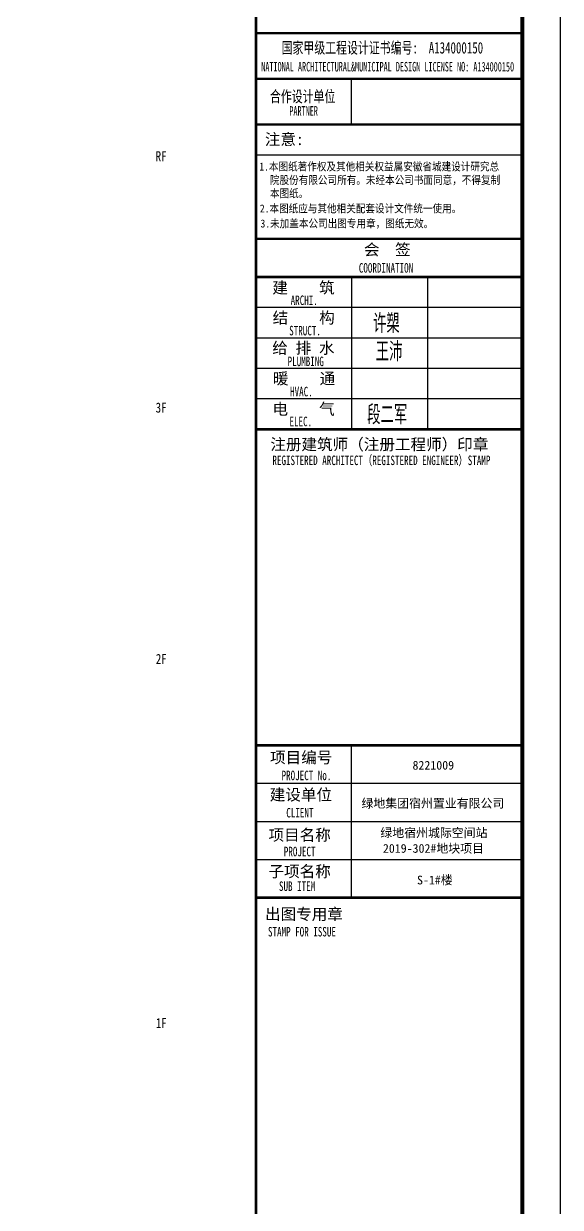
# Model space of a CAD drawing. Extents: x 1188826 to 1909461, y 608442 to 1651179.
# Drawn here: x 1313970 to 1321020, y 767961 to 783502 of the extents above; entities that cross this region are included whole.
import ezdxf

# ---------------------------------------------------------------- set-up
doc = ezdxf.new("R2010")
doc.units = 0
doc.header["$LTSCALE"] = 1000
doc.header["$MEASUREMENT"] = 0
for name, color, linetype in [('A-TEXT(房间)', 243, 'Continuous'), ('图框', 140, 'Continuous'), ('图签文字', 147, 'Continuous')]:
    doc.layers.add(name, color=color, linetype=linetype)
doc.layers.add('图签', color=147, linetype='Continuous', lineweight=18)
doc.styles.add('HT', font='simhei.ttf')
doc.styles.add('宋体', font='', dxfattribs={"height": 50})
doc.styles.add('建筑图签-1', font='simhei.ttf', dxfattribs={"width": 0.7})
doc.styles.add('建筑图签-2', font='TXT.shx', dxfattribs={"width": 0.5, "bigfont": 'HZTXT.shx'})
doc.styles.add('黑体', font='simhei.ttf')
doc.styles.get('宋体').set_extended_font_data('SimSun')

# ---------------------------------------------------------------- blocks, each defined once
blk = doc.blocks.new('tq123')
at = {"layer": '图框'}
for p, q in [((-6995, 53800), (5, 53800)), ((-6995, 53800), (5, 53800)), ((-6995, 52600), (5, 52600))]:
    blk.add_line(p, q, dxfattribs=at)
for points, const_width in [([(-6995, 0), (-6995, 57400)], 70), ([(-6995, 53800), (5, 53800)], 60), ([(-6995, 52600), (5, 52600)], 60), ([(-6995, 52600), (5, 52600)], 60), ([(-4495, 52600), (-4495, 51400)], 35), ([(-6995, 51400), (5, 51400)], 60), ([(-6995, 51400), (5, 51400)], 60), ([(-6995, 50599), (5, 50599)], 35), ([(-6987, 48400), (13, 48400)], 60), ([(-6987, 47400), (13, 47400)], 70), ([(-6987, 47400), (13, 47400)], 70), ([(-4487, 47400), (-4487, 43400)], 35), ([(-2487, 47400), (-2487, 43400)], 35), ([(-6987, 46600), (13, 46600)], 35), ([(-6987, 45800), (13, 45800)], 35), ([(-6987, 45000), (13, 45000)], 35), ([(-6987, 44200), (13, 44200)], 35), ([(-6987, 43400), (13, 43400)], 70), ([(-6995, 35100), (5, 35100)], 70), ([(-6995, 35100), (5, 35100)], 70), ([(-4495, 31100), (-4495, 35100)], 35), ([(-6995, 34100), (5, 34100)], 35), ([(-6995, 33100), (5, 33100)], 35), ([(-6995, 32100), (5, 32100)], 35), ([(5, 31100), (-6995, 31100)], 70)]:
    blk.add_lwpolyline(points, dxfattribs=dict(at, const_width=const_width))
for s, height, style, width, p in [('NATIONAL ARCHITECTURAL&MUNICIPAL DESIGN LICENSE NO: A134000150', 250, '建筑图签-1', 0.6, (-6858, 52795)), ('PARTNER', 250, '建筑图签-1', 0.6, (-6120, 51634)), ('1.本图纸著作权及其他相关权益属安徽省城建设计研究总', 210, 'HT', 0.88, (-6909, 50193)), ('院股份有限公司所有。未经本公司书面同意，不得复制', 210, 'HT', 0.88, (-6630, 49839)), ('本图纸。', 210, 'HT', 0.88, (-6630, 49489)), (' 2.本图纸应与其他相关配套设计文件统一使用。 ', 210, 'HT', 0.88, (-7020, 49092)), ('3.未加盖本公司出图专用章，图纸无效。', 210, 'HT', 0.88, (-6877, 48698)), ('COORDINATION', 250, '建筑图签-1', 0.7, (-4295, 47513)), ('ARCHI.', 250, '建筑图签-1', 0.7, (-6086, 46662)), ('STRUCT.', 250, '建筑图签-1', 0.7, (-6125, 45865)), ('PLUMBING', 250, '建筑图签-1', 0.7, (-6166, 45058)), ('HVAC.', 250, '建筑图签-1', 0.7, (-6101, 44265)), ('ELEC.', 250, '建筑图签-1', 0.7, (-6117, 43480)), ('REGISTERED ARCHITECT（REGISTERED ENGINEER）STAMP', 250, '建筑图签-1', 0.7, (-6566, 42459)), ('PROJECT No.', 250, '建筑图签-1', 0.7, (-6325, 34185, -1799)), ('CLIENT', 250, '建筑图签-1', 0.7, (-6201, 33206)), ('PROJECT', 250, '建筑图签-1', 0.7, (-6266, 32187)), ('SUB ITEM', 250, '建筑图签-1', 0.7, (-6393, 31276)), ('STAMP FOR ISSUE', 250, '建筑图签-1', 0.7, (-6682, 30081))]:
    blk.add_text(s, height=height, dxfattribs=dict(at, style=style, width=width)).set_placement(p)
at = {"layer": '图签', "color": 2, "style": '宋体'}
for s, height, p in [('8221009 ', 229.3, (-2884, 34462)), ('绿地集团宿州置业有限公司', 229.34, (-4225, 33462)), ('绿地宿州城际空间站', 229.3, (-3729, 32688)), ('2019-302#地块项目', 229.34, (-3662, 32279)), ('S-1#楼', 229.3, (-2766, 31448))]:
    blk.add_text(s, height=height, dxfattribs=at).set_placement(p)
at = {"layer": '图签文字', "color": 7, "style": '建筑图签-1', "width": 0.7}
for s, p in [('国家甲级工程设计证书编号:  A134000150', (-6323, 53267)), ('合作设计单位', (-6630, 51990))]:
    blk.add_text(s, height=300, dxfattribs=at).set_placement(p)
at = {"layer": '图签文字', "color": 7, "style": '建筑图签-1'}
for s, p in [('注意:', (-6764, 50863)), ('会  签', (-4160, 47968)), ('建    筑', (-6565, 46967)), ('结    构', (-6561, 46179)), ('给 排 水', (-6570, 45385)), ('暖    通', (-6552, 44582)), ('电    气', (-6562, 43782)), ('注册建筑师（注册工程师）印章', (-6620, 42854)), ('项目编号', (-6627, 34632)), ('建设单位', (-6635, 33655)), ('项目名称', (-6668, 32597)), ('子项名称', (-6668, 31640)), ('出图专用章', (-6759, 30518))]:
    blk.add_text(s, height=300, dxfattribs=at).set_placement(p)
at = {"layer": '图签文字', "color": 1, "style": '建筑图签-2', "width": 0.7}
for s, p in [('许槊', (-3921, 45928)), ('王沛', (-3849, 45187)), ('段二军', (-4074, 43532))]:
    blk.add_text(s, height=500, dxfattribs=at).set_placement(p)

msp = doc.modelspace()

# ---------------------------------------------------------------- linework, layer by layer
at = {"layer": '图框'}
msp.add_lwpolyline([(1278970, 755977), (1321020, 755977), (1321020, 785677), (1278970, 785677)], close=True, dxfattribs=at)
at = {"layer": '图框', "const_width": 50}
msp.add_lwpolyline([(1280220, 756477), (1320520, 756477), (1320520, 785177), (1280220, 785177)], close=True, dxfattribs=at)

# ---------------------------------------------------------------- block references
at = {"xscale": 0.5, "yscale": 0.5, "zscale": 0.5}
msp.add_blockref('tq123', (1320520, 756477), dxfattribs=at)

# ---------------------------------------------------------------- texts
at = {"layer": 'A-TEXT(房间)', "style": '黑体', "width": 0.8}
for s, p in [('RF', (1315704, 781696)), ('3F', (1315704, 778396)), ('2F', (1315706, 775096)), ('1F', (1315706, 770315))]:
    msp.add_text(s, height=131.4, dxfattribs=at).set_placement(p)

doc.saveas('drawing.dxf')
